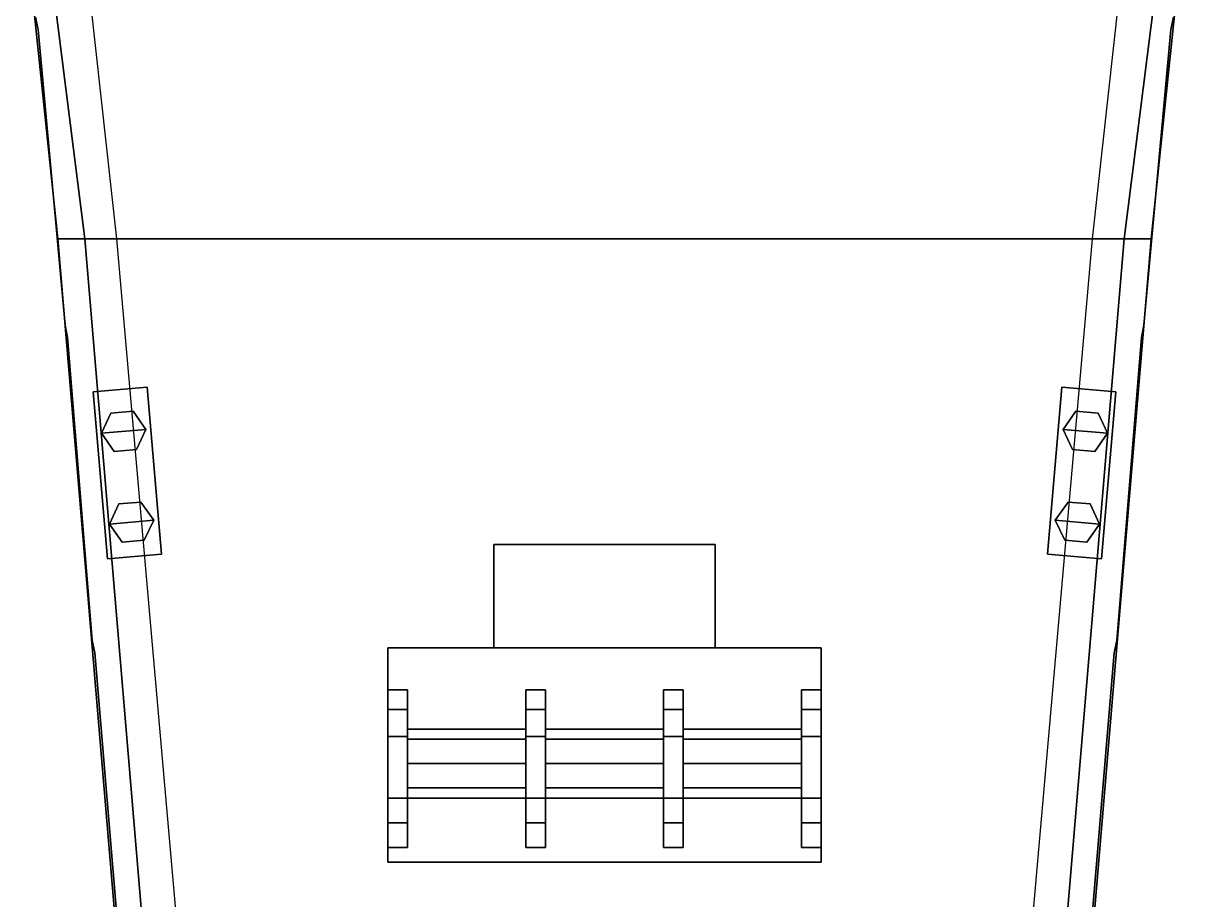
# Model space of a CAD drawing. Extents: x -2.7 to 2.7, y -19.1 to 19.1.
# Drawn here: x -2.36 to 2.36, y -13.963 to -10.405 of the extents above; entities that cross this region are included whole.
import ezdxf

# ---------------------------------------------------------------- set-up
doc = ezdxf.new("R2010")
doc.units = 0
doc.layers.get('0').update_dxf_attribs({"linetype": 'CONTINUOUS'})
doc.layers.add('RAILINGS', color=6, linetype='CONTINUOUS')

msp = doc.modelspace()

# ---------------------------------------------------------------- linework, layer by layer
for points in [[(-2.360000000000002, -9.929999999999996, 1.540000000000002), (-2.220000000000001, -11.27999999999999, 1.569999999999999), (2.219999999999996, -11.27999999999999, 1.569999999999999), (2.359999999999996, -9.929999999999993, 1.540000000000002)], [(-2.360000000000002, -9.929999999999996, 1.540000000000002), (-2.280000000000003, -9.929999999999996, 0.8700000000000006), (-2.110000000000016, -11.27999999999999, 0.8700000000000006), (-2.220000000000001, -11.27999999999999, 1.569999999999999)], [(-2.280000000000003, -9.929999999999996, 0.8700000000000006), (-2.129821428571429, -9.93), (-1.98154362416109, -11.27999999999999), (-2.110000000000016, -11.27999999999999, 0.8700000000000006)], [(2.11000000000001, -11.27999999999999, 0.8700000000000006), (1.981543624161085, -11.27999999999999), (2.129821428571423, -9.93), (2.279999999999998, -9.929999999999996, 0.8700000000000006)], [(2.219999999999996, -11.27999999999999, 1.569999999999999), (2.11000000000001, -11.27999999999999, 0.8700000000000006), (2.279999999999998, -9.929999999999996, 0.8700000000000006), (2.359999999999996, -9.929999999999996, 1.540000000000002)], [(-2.220000000000001, -11.27999999999999, 1.569999999999999), (-1.909999999999999, -14.95999999999999, 1.620000000000001), (1.909999999999993, -14.95999999999999, 1.620000000000001), (2.219999999999996, -11.27999999999999, 1.569999999999999)], [(-2.220000000000001, -11.27999999999999, 1.569999999999999), (-2.110000000000016, -11.27999999999999, 0.8700000000000006), (-1.8, -14.95999999999999, 0.8700000000000006), (-1.909999999999999, -14.95999999999999, 1.620000000000001)], [(-2.110000000000016, -11.27999999999999, 0.8700000000000006), (-1.98154362416109, -11.27999999999999), (-1.657959183673472, -14.96), (-1.8, -14.95999999999999, 0.8700000000000006)], [(1.799999999999993, -14.95999999999999, 0.8700000000000006), (1.657959183673466, -14.96), (1.981543624161085, -11.27999999999999), (2.11000000000001, -11.27999999999999, 0.8700000000000006)], [(1.909999999999993, -14.95999999999999, 1.620000000000001), (1.799999999999993, -14.95999999999999, 0.8700000000000006), (2.11000000000001, -11.27999999999999, 0.8700000000000006), (2.219999999999996, -11.27999999999999, 1.569999999999999)], [(-1.857482684293644, -11.88246773132821, 1.609999999999999), (-1.857482684293644, -11.88246773132821, 1.54), (-2.076645517873827, -11.90164199473269, 1.54), (-2.076645517873827, -11.90164199473269, 1.609999999999999)], [(-1.798216779225237, -12.5598801260306, 1.609999999999999), (-1.857482684293644, -11.88246773132821, 1.609999999999999), (-2.076645517873827, -11.90164199473269, 1.609999999999999), (-2.01737961280542, -12.57905438943508, 1.609999999999999)], [(-1.798216779225237, -12.5598801260306, 1.54), (-1.857482684293644, -11.88246773132821, 1.54), (-1.857482684293644, -11.88246773132821, 1.609999999999999), (-1.798216779225237, -12.5598801260306, 1.609999999999999)], [(2.017379612805418, -12.57905438943508, 1.609999999999999), (2.076645517873826, -11.90164199473269, 1.609999999999999), (1.857482684293642, -11.88246773132821, 1.609999999999999), (1.798216779225234, -12.5598801260306, 1.609999999999999)], [(1.857482684293642, -11.88246773132821, 1.609999999999999), (1.857482684293642, -11.88246773132821, 1.54), (1.798216779225234, -12.5598801260306, 1.54), (1.798216779225234, -12.5598801260306, 1.609999999999999)], [(2.076645517873826, -11.90164199473269, 1.609999999999999), (2.076645517873826, -11.90164199473269, 1.54), (1.857482684293642, -11.88246773132821, 1.54), (1.857482684293642, -11.88246773132821, 1.609999999999999)], [(-2.076645517873827, -11.90164199473269, 1.609999999999999), (-2.076645517873827, -11.90164199473269, 1.54), (-2.01737961280542, -12.57905438943508, 1.54), (-2.01737961280542, -12.57905438943508, 1.609999999999999)], [(2.017379612805418, -12.57905438943508, 1.54), (2.076645517873826, -11.90164199473269, 1.54), (2.076645517873826, -11.90164199473269, 1.609999999999999), (2.017379612805418, -12.57905438943508, 1.609999999999999)], [(-2.041905147644892, -12.06925197855334, 1.8), (-1.862590101988378, -12.05356394485876, 1.8), (-1.914211981259972, -11.97984026087275, 1.8), (-2.003869504088229, -11.98768427772004, 1.8)], [(-2.003869504088229, -11.98768427772004, 1.609999999999999), (-2.041905147644892, -12.06925197855334, 1.609999999999999), (-2.041905147644892, -12.06925197855334, 1.8), (-2.003869504088229, -11.98768427772004, 1.8)], [(-1.914211981259972, -11.97984026087275, 1.609999999999999), (-2.003869504088229, -11.98768427772004, 1.609999999999999), (-2.003869504088229, -11.98768427772004, 1.8), (-1.914211981259972, -11.97984026087275, 1.8)], [(-1.862590101988378, -12.05356394485876, 1.609999999999999), (-1.914211981259972, -11.97984026087275, 1.609999999999999), (-1.914211981259972, -11.97984026087275, 1.8), (-1.862590101988378, -12.05356394485876, 1.8)], [(1.862590101988374, -12.05356394485876, 1.8), (2.041905147644888, -12.06925197855334, 1.8), (2.003869504088225, -11.98768427772004, 1.8), (1.914211981259968, -11.97984026087275, 1.8)], [(1.914211981259968, -11.97984026087275, 1.609999999999999), (1.862590101988374, -12.05356394485876, 1.609999999999999), (1.862590101988374, -12.05356394485876, 1.8), (1.914211981259968, -11.97984026087275, 1.8)], [(2.003869504088225, -11.98768427772004, 1.609999999999999), (1.914211981259968, -11.97984026087275, 1.609999999999999), (1.914211981259968, -11.97984026087275, 1.8), (2.003869504088225, -11.98768427772004, 1.8)], [(2.041905147644888, -12.06925197855334, 1.609999999999999), (2.003869504088225, -11.98768427772004, 1.609999999999999), (2.003869504088225, -11.98768427772004, 1.8), (2.041905147644888, -12.06925197855334, 1.8)], [(-1.990283268373298, -12.14297566253935, 1.8), (-1.900625745545041, -12.13513164569206, 1.8), (-1.862590101988378, -12.05356394485876, 1.8), (-2.041905147644892, -12.06925197855334, 1.8)], [(-2.041905147644892, -12.06925197855334, 1.609999999999999), (-1.990283268373298, -12.14297566253935, 1.609999999999999), (-1.990283268373298, -12.14297566253935, 1.8), (-2.041905147644892, -12.06925197855334, 1.8)], [(-1.900625745545041, -12.13513164569206, 1.609999999999999), (-1.862590101988378, -12.05356394485876, 1.609999999999999), (-1.862590101988378, -12.05356394485876, 1.8), (-1.900625745545041, -12.13513164569206, 1.8)], [(1.900625745545037, -12.13513164569206, 1.8), (1.990283268373294, -12.14297566253935, 1.8), (2.041905147644888, -12.06925197855334, 1.8), (1.862590101988374, -12.05356394485876, 1.8)], [(1.862590101988374, -12.05356394485876, 1.609999999999999), (1.900625745545037, -12.13513164569206, 1.609999999999999), (1.900625745545037, -12.13513164569206, 1.8), (1.862590101988374, -12.05356394485876, 1.8)], [(1.990283268373294, -12.14297566253935, 1.609999999999999), (2.041905147644888, -12.06925197855334, 1.609999999999999), (2.041905147644888, -12.06925197855334, 1.8), (1.990283268373294, -12.14297566253935, 1.8)], [(-1.990283268373298, -12.14297566253935, 1.609999999999999), (-1.900625745545041, -12.13513164569206, 1.609999999999999), (-1.900625745545041, -12.13513164569206, 1.8), (-1.990283268373298, -12.14297566253935, 1.8)], [(1.900625745545037, -12.13513164569206, 1.609999999999999), (1.990283268373294, -12.14297566253935, 1.609999999999999), (1.990283268373294, -12.14297566253935, 1.8), (1.900625745545037, -12.13513164569206, 1.8)], [(-2.009657522828258, -12.43784401684728, 1.8), (-1.830342477171744, -12.4221559831527, 1.8), (-1.881964356443339, -12.3484322991667, 1.8), (-1.971621879271596, -12.35627631601398, 1.8)], [(-1.971621879271596, -12.35627631601398, 1.609999999999999), (-2.009657522828258, -12.43784401684728, 1.609999999999999), (-2.009657522828258, -12.43784401684728, 1.8), (-1.971621879271596, -12.35627631601398, 1.8)], [(-1.881964356443339, -12.3484322991667, 1.609999999999999), (-1.971621879271596, -12.35627631601398, 1.609999999999999), (-1.971621879271596, -12.35627631601398, 1.8), (-1.881964356443339, -12.3484322991667, 1.8)], [(-1.830342477171744, -12.4221559831527, 1.609999999999999), (-1.881964356443339, -12.3484322991667, 1.609999999999999), (-1.881964356443339, -12.3484322991667, 1.8), (-1.830342477171744, -12.4221559831527, 1.8)], [(1.83034247717174, -12.4221559831527, 1.8), (2.009657522828255, -12.43784401684728, 1.8), (1.971621879271592, -12.35627631601398, 1.8), (1.881964356443335, -12.3484322991667, 1.8)], [(1.881964356443335, -12.3484322991667, 1.609999999999999), (1.83034247717174, -12.4221559831527, 1.609999999999999), (1.83034247717174, -12.4221559831527, 1.8), (1.881964356443335, -12.3484322991667, 1.8)], [(1.971621879271592, -12.35627631601398, 1.609999999999999), (1.881964356443335, -12.3484322991667, 1.609999999999999), (1.881964356443335, -12.3484322991667, 1.8), (1.971621879271592, -12.35627631601398, 1.8)], [(2.009657522828255, -12.43784401684728, 1.609999999999999), (1.971621879271592, -12.35627631601398, 1.609999999999999), (1.971621879271592, -12.35627631601398, 1.8), (2.009657522828255, -12.43784401684728, 1.8)], [(-1.958035643556664, -12.51156770083329, 1.8), (-1.868378120728408, -12.503723683986, 1.8), (-1.830342477171744, -12.4221559831527, 1.8), (-2.009657522828258, -12.43784401684728, 1.8)], [(-2.009657522828258, -12.43784401684728, 1.609999999999999), (-1.958035643556664, -12.51156770083329, 1.609999999999999), (-1.958035643556664, -12.51156770083329, 1.8), (-2.009657522828258, -12.43784401684728, 1.8)], [(-1.868378120728408, -12.503723683986, 1.609999999999999), (-1.830342477171744, -12.4221559831527, 1.609999999999999), (-1.830342477171744, -12.4221559831527, 1.8), (-1.868378120728408, -12.503723683986, 1.8)], [(1.868378120728403, -12.503723683986, 1.8), (1.95803564355666, -12.51156770083329, 1.8), (2.009657522828255, -12.43784401684728, 1.8), (1.83034247717174, -12.4221559831527, 1.8)], [(1.83034247717174, -12.4221559831527, 1.609999999999999), (1.868378120728403, -12.503723683986, 1.609999999999999), (1.868378120728403, -12.503723683986, 1.8), (1.83034247717174, -12.4221559831527, 1.8)], [(1.95803564355666, -12.51156770083329, 1.609999999999999), (2.009657522828255, -12.43784401684728, 1.609999999999999), (2.009657522828255, -12.43784401684728, 1.8), (1.95803564355666, -12.51156770083329, 1.8)], [(-1.958035643556664, -12.51156770083329, 1.609999999999999), (-1.868378120728408, -12.503723683986, 1.609999999999999), (-1.868378120728408, -12.503723683986, 1.8), (-1.958035643556664, -12.51156770083329, 1.8)], [(1.868378120728403, -12.503723683986, 1.609999999999999), (1.95803564355666, -12.51156770083329, 1.609999999999999), (1.95803564355666, -12.51156770083329, 1.8), (1.868378120728403, -12.503723683986, 1.8)], [(0.4499999999999984, -12.94, 1.83), (0.4499999999999985, -12.52, 1.83), (-0.4500000000000015, -12.52, 1.83), (-0.4500000000000016, -12.94, 1.83)], [(0.4499999999999985, -12.52, 1.83), (0.4499999999999985, -12.52, 1.58), (-0.4500000000000015, -12.52, 1.58), (-0.4500000000000015, -12.52, 1.83)], [(-0.4500000000000015, -12.52, 1.83), (-0.4500000000000015, -12.52, 1.58), (-0.4500000000000016, -12.94, 1.59), (-0.4500000000000016, -12.94, 1.83)], [(0.4499999999999984, -12.94, 1.59), (0.4499999999999985, -12.52, 1.58), (0.4499999999999985, -12.52, 1.83), (0.4499999999999984, -12.94, 1.83)], [(-2.01737961280542, -12.57905438943508, 1.609999999999999), (-2.01737961280542, -12.57905438943508, 1.54), (-1.798216779225237, -12.5598801260306, 1.54), (-1.798216779225237, -12.5598801260306, 1.609999999999999)], [(1.798216779225234, -12.5598801260306, 1.609999999999999), (1.798216779225234, -12.5598801260306, 1.54), (2.017379612805418, -12.57905438943508, 1.54), (2.017379612805418, -12.57905438943508, 1.609999999999999)], [(0.8799999999999982, -13.81, 1.83), (0.8799999999999985, -12.94, 1.83), (-0.8800000000000014, -12.94, 1.83), (-0.8800000000000016, -13.81, 1.83)], [(-0.8800000000000014, -12.94, 1.83), (-0.8800000000000014, -12.94, 1.59), (-0.8800000000000016, -13.81, 1.6), (-0.8800000000000016, -13.81, 1.83)], [(-0.4500000000000017, -12.94, 1.83), (-0.4500000000000017, -12.94, 1.59), (-0.8800000000000014, -12.94, 1.59), (-0.8800000000000014, -12.94, 1.83)], [(0.8799999999999985, -12.94, 1.83), (0.8799999999999985, -12.94, 1.59), (0.4499999999999985, -12.94, 1.59), (0.4499999999999985, -12.94, 1.83)], [(0.8799999999999982, -13.81, 1.6), (0.8799999999999985, -12.94, 1.59), (0.8799999999999985, -12.94, 1.83), (0.8799999999999982, -13.81, 1.83)], [(-0.8000000000000015, -13.10999999999999, 2.3), (-0.8000000000000015, -13.10999999999999, 1.83), (-0.8800000000000014, -13.10999999999999, 1.83), (-0.8800000000000014, -13.10999999999999, 2.3)], [(-0.8800000000000014, -13.10999999999999, 2.3), (-0.8800000000000014, -13.10999999999999, 1.83), (-0.8800000000000016, -13.75, 1.83), (-0.8800000000000016, -13.75, 2.3)], [(-0.8800000000000016, -13.18999999999999, 2.47), (-0.8800000000000014, -13.10999999999999, 2.3), (-0.8800000000000016, -13.75, 2.3), (-0.8800000000000016, -13.65, 2.47)], [(-0.8000000000000017, -13.18999999999999, 2.47), (-0.8000000000000015, -13.10999999999999, 2.3), (-0.8800000000000014, -13.10999999999999, 2.3), (-0.8800000000000016, -13.18999999999999, 2.47)], [(-0.8000000000000017, -13.75, 1.83), (-0.8000000000000015, -13.10999999999999, 1.83), (-0.8000000000000015, -13.10999999999999, 2.3), (-0.8000000000000017, -13.75, 2.3)], [(-0.8000000000000017, -13.75, 2.3), (-0.8000000000000015, -13.10999999999999, 2.3), (-0.8000000000000017, -13.18999999999999, 2.47), (-0.8000000000000017, -13.65, 2.47)], [(-0.2400000000000016, -13.10999999999999, 2.3), (-0.2400000000000016, -13.10999999999999, 1.83), (-0.3200000000000016, -13.10999999999999, 1.83), (-0.3200000000000016, -13.10999999999999, 2.3)], [(-0.3200000000000016, -13.10999999999999, 2.3), (-0.3200000000000016, -13.10999999999999, 1.83), (-0.3200000000000016, -13.75, 1.83), (-0.3200000000000016, -13.75, 2.3)], [(-0.3200000000000016, -13.18999999999999, 2.47), (-0.3200000000000016, -13.10999999999999, 2.3), (-0.3200000000000016, -13.75, 2.3), (-0.3200000000000016, -13.65, 2.47)], [(-0.2400000000000016, -13.18999999999999, 2.47), (-0.2400000000000016, -13.10999999999999, 2.3), (-0.3200000000000016, -13.10999999999999, 2.3), (-0.3200000000000016, -13.18999999999999, 2.47)], [(-0.2400000000000017, -13.75, 1.83), (-0.2400000000000016, -13.10999999999999, 1.83), (-0.2400000000000016, -13.10999999999999, 2.3), (-0.2400000000000017, -13.75, 2.3)], [(-0.2400000000000017, -13.75, 2.3), (-0.2400000000000016, -13.10999999999999, 2.3), (-0.2400000000000016, -13.18999999999999, 2.47), (-0.2400000000000016, -13.65, 2.47)], [(0.2399999999999985, -13.10999999999999, 2.3), (0.2399999999999985, -13.10999999999999, 1.83), (0.2399999999999984, -13.75, 1.83), (0.2399999999999984, -13.75, 2.3)], [(0.3199999999999985, -13.10999999999999, 2.3), (0.3199999999999985, -13.10999999999999, 1.83), (0.2399999999999985, -13.10999999999999, 1.83), (0.2399999999999985, -13.10999999999999, 2.3)], [(0.2399999999999985, -13.18999999999999, 2.47), (0.2399999999999985, -13.10999999999999, 2.3), (0.2399999999999984, -13.75, 2.3), (0.2399999999999984, -13.65, 2.47)], [(0.3199999999999985, -13.18999999999999, 2.47), (0.3199999999999985, -13.10999999999999, 2.3), (0.2399999999999985, -13.10999999999999, 2.3), (0.2399999999999985, -13.18999999999999, 2.47)], [(0.3199999999999984, -13.75, 1.83), (0.3199999999999985, -13.10999999999999, 1.83), (0.3199999999999985, -13.10999999999999, 2.3), (0.3199999999999984, -13.75, 2.3)], [(0.3199999999999984, -13.75, 2.3), (0.3199999999999985, -13.10999999999999, 2.3), (0.3199999999999985, -13.18999999999999, 2.47), (0.3199999999999984, -13.65, 2.47)], [(0.8799999999999985, -13.10999999999999, 2.3), (0.8799999999999985, -13.10999999999999, 1.83), (0.7999999999999985, -13.10999999999999, 1.83), (0.7999999999999985, -13.10999999999999, 2.3)], [(0.7999999999999985, -13.10999999999999, 2.3), (0.7999999999999985, -13.10999999999999, 1.83), (0.7999999999999984, -13.75, 1.83), (0.7999999999999984, -13.75, 2.3)], [(0.7999999999999984, -13.18999999999999, 2.47), (0.7999999999999985, -13.10999999999999, 2.3), (0.7999999999999984, -13.75, 2.3), (0.7999999999999984, -13.65, 2.47)], [(0.8799999999999982, -13.18999999999999, 2.47), (0.8799999999999985, -13.10999999999999, 2.3), (0.7999999999999985, -13.10999999999999, 2.3), (0.7999999999999984, -13.18999999999999, 2.47)], [(0.8799999999999982, -13.75, 1.83), (0.8799999999999985, -13.10999999999999, 1.83), (0.8799999999999985, -13.10999999999999, 2.3), (0.8799999999999982, -13.75, 2.3)], [(0.8799999999999982, -13.75, 2.3), (0.8799999999999985, -13.10999999999999, 2.3), (0.8799999999999982, -13.18999999999999, 2.47), (0.8799999999999982, -13.65, 2.47)], [(-0.8800000000000016, -13.65, 2.47), (-0.8800000000000016, -13.55, 2.56), (-0.8800000000000016, -13.3, 2.56), (-0.8800000000000016, -13.18999999999999, 2.47)], [(-0.8800000000000016, -13.18999999999999, 2.47), (-0.8800000000000016, -13.3, 2.56), (-0.8000000000000017, -13.3, 2.56), (-0.8000000000000017, -13.18999999999999, 2.47)], [(-0.8000000000000017, -13.3, 2.56), (-0.8000000000000017, -13.55, 2.56), (-0.8000000000000017, -13.65, 2.47), (-0.8000000000000017, -13.18999999999999, 2.47)], [(-0.3200000000000016, -13.65, 2.47), (-0.3200000000000016, -13.55, 2.56), (-0.3200000000000016, -13.3, 2.56), (-0.3200000000000016, -13.18999999999999, 2.47)], [(-0.3200000000000016, -13.18999999999999, 2.47), (-0.3200000000000016, -13.3, 2.56), (-0.2400000000000016, -13.3, 2.56), (-0.2400000000000016, -13.18999999999999, 2.47)], [(-0.2400000000000016, -13.3, 2.56), (-0.2400000000000016, -13.55, 2.56), (-0.2400000000000016, -13.65, 2.47), (-0.2400000000000016, -13.18999999999999, 2.47)], [(0.2399999999999984, -13.65, 2.47), (0.2399999999999984, -13.55, 2.56), (0.2399999999999985, -13.3, 2.56), (0.2399999999999985, -13.18999999999999, 2.47)], [(0.2399999999999985, -13.18999999999999, 2.47), (0.2399999999999985, -13.3, 2.56), (0.3199999999999985, -13.3, 2.56), (0.3199999999999985, -13.18999999999999, 2.47)], [(0.3199999999999985, -13.3, 2.56), (0.3199999999999984, -13.55, 2.56), (0.3199999999999984, -13.65, 2.47), (0.3199999999999985, -13.18999999999999, 2.47)], [(0.7999999999999984, -13.65, 2.47), (0.7999999999999984, -13.55, 2.56), (0.7999999999999984, -13.3, 2.56), (0.7999999999999984, -13.18999999999999, 2.47)], [(0.7999999999999984, -13.18999999999999, 2.47), (0.7999999999999984, -13.3, 2.56), (0.8799999999999982, -13.3, 2.56), (0.8799999999999982, -13.18999999999999, 2.47)], [(0.8799999999999982, -13.3, 2.56), (0.8799999999999982, -13.55, 2.56), (0.8799999999999982, -13.65, 2.47), (0.8799999999999982, -13.18999999999999, 2.47)], [(-0.8800000000000016, -13.3, 2.56), (-0.8800000000000016, -13.55, 2.56), (-0.8000000000000017, -13.55, 2.56), (-0.8000000000000017, -13.3, 2.56)], [(-0.8000000000000017, -13.31100505063388, 2.121005050633883), (-0.8000000000000017, -13.26999999999999, 2.22), (-0.3200000000000017, -13.26999999999999, 2.22), (-0.3200000000000017, -13.31100505063388, 2.121005050633883)], [(-0.8000000000000017, -13.26999999999999, 2.22), (-0.8000000000000017, -13.31100505063388, 2.318994949366116), (-0.3200000000000017, -13.31100505063388, 2.318994949366116), (-0.3200000000000017, -13.26999999999999, 2.22)], [(-0.3200000000000016, -13.3, 2.56), (-0.3200000000000016, -13.55, 2.56), (-0.2400000000000016, -13.55, 2.56), (-0.2400000000000016, -13.3, 2.56)], [(-0.2400000000000016, -13.31100505063388, 2.121005050633883), (-0.2400000000000016, -13.26999999999999, 2.22), (0.2399999999999983, -13.26999999999999, 2.22), (0.2399999999999983, -13.31100505063388, 2.121005050633883)], [(-0.2400000000000016, -13.26999999999999, 2.22), (-0.2400000000000016, -13.31100505063388, 2.318994949366116), (0.2399999999999983, -13.31100505063388, 2.318994949366116), (0.2399999999999983, -13.26999999999999, 2.22)], [(0.2399999999999985, -13.3, 2.56), (0.2399999999999984, -13.55, 2.56), (0.3199999999999984, -13.55, 2.56), (0.3199999999999985, -13.3, 2.56)], [(0.3199999999999984, -13.31100505063388, 2.121005050633883), (0.3199999999999984, -13.26999999999999, 2.22), (0.7999999999999984, -13.26999999999999, 2.22), (0.7999999999999984, -13.31100505063388, 2.121005050633883)], [(0.3199999999999984, -13.26999999999999, 2.22), (0.3199999999999984, -13.31100505063388, 2.318994949366116), (0.7999999999999984, -13.31100505063388, 2.318994949366116), (0.7999999999999984, -13.26999999999999, 2.22)], [(0.7999999999999984, -13.3, 2.56), (0.7999999999999984, -13.55, 2.56), (0.8799999999999982, -13.55, 2.56), (0.8799999999999982, -13.3, 2.56)], [(-0.8000000000000017, -13.41, 2.08), (-0.8000000000000017, -13.31100505063388, 2.121005050633883), (-0.3200000000000017, -13.31100505063388, 2.121005050633883), (-0.3200000000000017, -13.41, 2.08)], [(-0.8000000000000017, -13.31100505063388, 2.318994949366116), (-0.8000000000000017, -13.41, 2.36), (-0.3200000000000017, -13.41, 2.36), (-0.3200000000000017, -13.31100505063388, 2.318994949366116)], [(-0.2400000000000016, -13.41, 2.08), (-0.2400000000000016, -13.31100505063388, 2.121005050633883), (0.2399999999999983, -13.31100505063388, 2.121005050633883), (0.2399999999999983, -13.41, 2.08)], [(-0.2400000000000016, -13.31100505063388, 2.318994949366116), (-0.2400000000000016, -13.41, 2.36), (0.2399999999999983, -13.41, 2.36), (0.2399999999999983, -13.31100505063388, 2.318994949366116)], [(0.3199999999999983, -13.41, 2.08), (0.3199999999999984, -13.31100505063388, 2.121005050633883), (0.7999999999999984, -13.31100505063388, 2.121005050633883), (0.7999999999999984, -13.41, 2.08)], [(0.3199999999999984, -13.31100505063388, 2.318994949366116), (0.3199999999999983, -13.41, 2.36), (0.7999999999999984, -13.41, 2.36), (0.7999999999999984, -13.31100505063388, 2.318994949366116)], [(-0.8000000000000017, -13.50899494936611, 2.121005050633883), (-0.8000000000000017, -13.41, 2.08), (-0.3200000000000017, -13.41, 2.08), (-0.3200000000000017, -13.50899494936611, 2.121005050633883)], [(-0.8000000000000017, -13.41, 2.36), (-0.8000000000000017, -13.50899494936611, 2.318994949366116), (-0.3200000000000017, -13.50899494936611, 2.318994949366116), (-0.3200000000000017, -13.41, 2.36)], [(-0.2400000000000016, -13.50899494936611, 2.121005050633883), (-0.2400000000000016, -13.41, 2.08), (0.2399999999999983, -13.41, 2.08), (0.2399999999999983, -13.50899494936611, 2.121005050633883)], [(-0.2400000000000016, -13.41, 2.36), (-0.2400000000000016, -13.50899494936611, 2.318994949366116), (0.2399999999999983, -13.50899494936611, 2.318994949366116), (0.2399999999999983, -13.41, 2.36)], [(0.3199999999999983, -13.50899494936611, 2.121005050633883), (0.3199999999999983, -13.41, 2.08), (0.7999999999999984, -13.41, 2.08), (0.7999999999999984, -13.50899494936611, 2.121005050633883)], [(0.3199999999999983, -13.41, 2.36), (0.3199999999999983, -13.50899494936611, 2.318994949366116), (0.7999999999999984, -13.50899494936611, 2.318994949366116), (0.7999999999999984, -13.41, 2.36)], [(-0.8000000000000017, -13.55, 2.22), (-0.8000000000000017, -13.50899494936611, 2.121005050633883), (-0.3200000000000017, -13.50899494936611, 2.121005050633883), (-0.3200000000000017, -13.55, 2.22)], [(-0.8000000000000017, -13.50899494936611, 2.318994949366116), (-0.8000000000000017, -13.55, 2.22), (-0.3200000000000017, -13.55, 2.22), (-0.3200000000000017, -13.50899494936611, 2.318994949366116)], [(-0.2400000000000016, -13.55, 2.22), (-0.2400000000000016, -13.50899494936611, 2.121005050633883), (0.2399999999999983, -13.50899494936611, 2.121005050633883), (0.2399999999999983, -13.55, 2.22)], [(-0.2400000000000016, -13.50899494936611, 2.318994949366116), (-0.2400000000000016, -13.55, 2.22), (0.2399999999999983, -13.55, 2.22), (0.2399999999999983, -13.50899494936611, 2.318994949366116)], [(0.3199999999999983, -13.55, 2.22), (0.3199999999999983, -13.50899494936611, 2.121005050633883), (0.7999999999999984, -13.50899494936611, 2.121005050633883), (0.7999999999999984, -13.55, 2.22)], [(0.3199999999999983, -13.50899494936611, 2.318994949366116), (0.3199999999999983, -13.55, 2.22), (0.7999999999999984, -13.55, 2.22), (0.7999999999999984, -13.50899494936611, 2.318994949366116)], [(-0.8000000000000017, -13.65, 2.47), (-0.8000000000000017, -13.55, 2.56), (-0.8800000000000016, -13.55, 2.56), (-0.8800000000000016, -13.65, 2.47)], [(-0.2400000000000016, -13.65, 2.47), (-0.2400000000000016, -13.55, 2.56), (-0.3200000000000016, -13.55, 2.56), (-0.3200000000000016, -13.65, 2.47)], [(0.3199999999999984, -13.65, 2.47), (0.3199999999999984, -13.55, 2.56), (0.2399999999999984, -13.55, 2.56), (0.2399999999999984, -13.65, 2.47)], [(0.8799999999999982, -13.65, 2.47), (0.8799999999999982, -13.55, 2.56), (0.7999999999999984, -13.55, 2.56), (0.7999999999999984, -13.65, 2.47)], [(-0.8800000000000016, -13.65, 2.47), (-0.8800000000000016, -13.75, 2.3), (-0.8000000000000017, -13.75, 2.3), (-0.8000000000000017, -13.65, 2.47)], [(-0.3200000000000016, -13.65, 2.47), (-0.3200000000000016, -13.75, 2.3), (-0.2400000000000017, -13.75, 2.3), (-0.2400000000000016, -13.65, 2.47)], [(0.2399999999999984, -13.65, 2.47), (0.2399999999999984, -13.75, 2.3), (0.3199999999999984, -13.75, 2.3), (0.3199999999999984, -13.65, 2.47)], [(0.7999999999999984, -13.65, 2.47), (0.7999999999999984, -13.75, 2.3), (0.8799999999999982, -13.75, 2.3), (0.8799999999999982, -13.65, 2.47)], [(-0.8800000000000016, -13.75, 2.3), (-0.8800000000000016, -13.75, 1.83), (-0.8000000000000017, -13.75, 1.83), (-0.8000000000000017, -13.75, 2.3)], [(-0.3200000000000016, -13.75, 2.3), (-0.3200000000000016, -13.75, 1.83), (-0.2400000000000017, -13.75, 1.83), (-0.2400000000000017, -13.75, 2.3)], [(0.2399999999999984, -13.75, 2.3), (0.2399999999999984, -13.75, 1.83), (0.3199999999999984, -13.75, 1.83), (0.3199999999999984, -13.75, 2.3)], [(0.7999999999999984, -13.75, 2.3), (0.7999999999999984, -13.75, 1.83), (0.8799999999999982, -13.75, 1.83), (0.8799999999999982, -13.75, 2.3)], [(-0.8800000000000016, -13.81, 1.83), (-0.8800000000000016, -13.81, 1.6), (0.8799999999999982, -13.81, 1.6), (0.8799999999999982, -13.81, 1.83)]]:
    msp.add_3dface(points)
at = {"layer": 'RAILINGS'}
for points in [[(-2.300000000000001, -10.42999999999999, 2.43), (-2.310000000000001, -10.38, 2.43), (-2.310000000000001, -10.38, 1.549999999999999), (-2.300000000000001, -10.42999999999999, 1.549999999999999)], [(-2.300000000000001, -10.42999999999999, 1.549999999999999), (-2.310000000000001, -10.38, 1.549999999999999), (-2.310000000000001, -10.38, 2.43), (-2.300000000000001, -10.42999999999999, 2.43)], [(2.299999999999998, -10.42999999999999, 2.43), (2.309999999999998, -10.38, 2.43), (2.309999999999998, -10.38, 1.549999999999999), (2.299999999999998, -10.42999999999999, 1.549999999999999)], [(2.299999999999998, -10.42999999999999, 1.549999999999999), (2.309999999999998, -10.38, 1.549999999999999), (2.309999999999998, -10.38, 2.43), (2.299999999999998, -10.42999999999999, 2.43)], [(-2.300000000000001, -10.42999999999999, 1.879999999999999), (-2.300000000000001, -10.42999999999999, 1.93), (-2.190000000000001, -11.63, 1.96), (-2.190000000000001, -11.63, 1.91)], [(-2.190000000000001, -11.63, 1.91), (-2.190000000000001, -11.63, 1.96), (-2.300000000000001, -10.42999999999999, 1.93), (-2.300000000000001, -10.42999999999999, 1.879999999999999)], [(-2.300000000000001, -10.42999999999999, 2.379999999999999), (-2.300000000000001, -10.42999999999999, 2.43), (-2.190000000000001, -11.63, 2.459999999999999), (-2.190000000000001, -11.63, 2.41)], [(-2.190000000000001, -11.63, 2.41), (-2.190000000000001, -11.63, 2.459999999999999), (-2.300000000000001, -10.42999999999999, 2.43), (-2.300000000000001, -10.42999999999999, 2.379999999999999)], [(2.189999999999998, -11.63, 1.91), (2.189999999999998, -11.63, 1.96), (2.299999999999998, -10.42999999999999, 1.93), (2.299999999999998, -10.42999999999999, 1.879999999999999)], [(2.299999999999998, -10.42999999999999, 1.879999999999999), (2.299999999999998, -10.42999999999999, 1.93), (2.189999999999998, -11.63, 1.96), (2.189999999999998, -11.63, 1.91)], [(2.299999999999998, -10.42999999999999, 2.379999999999999), (2.299999999999998, -10.42999999999999, 2.43), (2.189999999999998, -11.63, 2.459999999999999), (2.189999999999998, -11.63, 2.41)], [(2.189999999999998, -11.63, 2.41), (2.189999999999998, -11.63, 2.459999999999999), (2.299999999999998, -10.42999999999999, 2.43), (2.299999999999998, -10.42999999999999, 2.379999999999999)], [(-2.180000000000001, -11.67999999999999, 2.459999999999999), (-2.190000000000001, -11.63, 2.459999999999999), (-2.190000000000001, -11.63, 1.569999999999999), (-2.180000000000001, -11.67999999999999, 1.569999999999999)], [(-2.180000000000001, -11.67999999999999, 1.569999999999999), (-2.190000000000001, -11.63, 1.569999999999999), (-2.190000000000001, -11.63, 2.459999999999999), (-2.180000000000001, -11.67999999999999, 2.459999999999999)], [(2.179999999999998, -11.67999999999999, 1.569999999999999), (2.189999999999998, -11.63, 1.569999999999999), (2.189999999999998, -11.63, 2.459999999999999), (2.179999999999998, -11.67999999999999, 2.459999999999999)], [(2.179999999999998, -11.67999999999999, 2.459999999999999), (2.189999999999998, -11.63, 2.459999999999999), (2.189999999999998, -11.63, 1.569999999999999), (2.179999999999998, -11.67999999999999, 1.569999999999999)], [(-2.180000000000001, -11.67999999999999, 1.91), (-2.180000000000001, -11.67999999999999, 1.96), (-2.080000000000001, -12.91, 1.99), (-2.080000000000001, -12.91, 1.94)], [(-2.080000000000001, -12.91, 1.94), (-2.080000000000001, -12.91, 1.99), (-2.180000000000001, -11.67999999999999, 1.96), (-2.180000000000001, -11.67999999999999, 1.91)], [(-2.080000000000001, -12.91, 2.439999999999999), (-2.080000000000001, -12.91, 2.49), (-2.180000000000001, -11.67999999999999, 2.459999999999999), (-2.180000000000001, -11.67999999999999, 2.41)], [(-2.180000000000001, -11.67999999999999, 2.41), (-2.180000000000001, -11.67999999999999, 2.459999999999999), (-2.080000000000001, -12.91, 2.49), (-2.080000000000001, -12.91, 2.439999999999999)], [(2.079999999999998, -12.91, 1.94), (2.079999999999998, -12.91, 1.99), (2.179999999999998, -11.67999999999999, 1.96), (2.179999999999998, -11.67999999999999, 1.91)], [(2.179999999999998, -11.67999999999999, 1.91), (2.179999999999998, -11.67999999999999, 1.96), (2.079999999999998, -12.91, 1.99), (2.079999999999998, -12.91, 1.94)], [(2.179999999999998, -11.67999999999999, 2.41), (2.179999999999998, -11.67999999999999, 2.459999999999999), (2.079999999999998, -12.91, 2.49), (2.079999999999998, -12.91, 2.439999999999999)], [(2.079999999999998, -12.91, 2.439999999999999), (2.079999999999998, -12.91, 2.49), (2.179999999999998, -11.67999999999999, 2.459999999999999), (2.179999999999998, -11.67999999999999, 2.41)], [(-2.070000000000001, -12.96, 2.49), (-2.080000000000001, -12.91, 2.49), (-2.080000000000001, -12.90999999999999, 1.589999999999999), (-2.070000000000001, -12.96, 1.589999999999999)], [(-2.070000000000001, -12.96, 1.589999999999999), (-2.080000000000001, -12.90999999999999, 1.589999999999999), (-2.080000000000001, -12.91, 2.49), (-2.070000000000001, -12.96, 2.49)], [(2.069999999999998, -12.96, 1.589999999999999), (2.079999999999998, -12.90999999999999, 1.589999999999999), (2.079999999999998, -12.91, 2.49), (2.069999999999998, -12.96, 2.49)], [(2.069999999999998, -12.96, 2.49), (2.079999999999998, -12.91, 2.49), (2.079999999999998, -12.90999999999999, 1.589999999999999), (2.069999999999998, -12.96, 1.589999999999999)], [(-2.070000000000001, -12.96, 1.939999999999999), (-2.070000000000001, -12.96, 1.99), (-1.970000000000001, -14.14, 2), (-1.970000000000001, -14.14, 1.95)], [(-1.970000000000001, -14.14, 1.95), (-1.970000000000001, -14.14, 2), (-2.070000000000001, -12.96, 1.99), (-2.070000000000001, -12.96, 1.939999999999999)], [(-1.970000000000001, -14.14, 2.45), (-1.970000000000001, -14.14, 2.5), (-2.070000000000001, -12.96, 2.49), (-2.070000000000001, -12.96, 2.439999999999999)], [(-2.070000000000001, -12.96, 2.439999999999999), (-2.070000000000001, -12.96, 2.49), (-1.970000000000001, -14.14, 2.5), (-1.970000000000001, -14.14, 2.45)], [(1.969999999999998, -14.14, 1.95), (1.969999999999998, -14.14, 2), (2.069999999999998, -12.96, 1.99), (2.069999999999998, -12.96, 1.939999999999999)], [(2.069999999999998, -12.96, 1.939999999999999), (2.069999999999998, -12.96, 1.99), (1.969999999999998, -14.14, 2), (1.969999999999998, -14.14, 1.95)], [(2.069999999999998, -12.96, 2.439999999999999), (2.069999999999998, -12.96, 2.49), (1.969999999999998, -14.14, 2.5), (1.969999999999998, -14.14, 2.45)], [(1.969999999999998, -14.14, 2.45), (1.969999999999998, -14.14, 2.5), (2.069999999999998, -12.96, 2.49), (2.069999999999998, -12.96, 2.439999999999999)]]:
    msp.add_3dface(points, dxfattribs=at)

doc.saveas('drawing.dxf')
